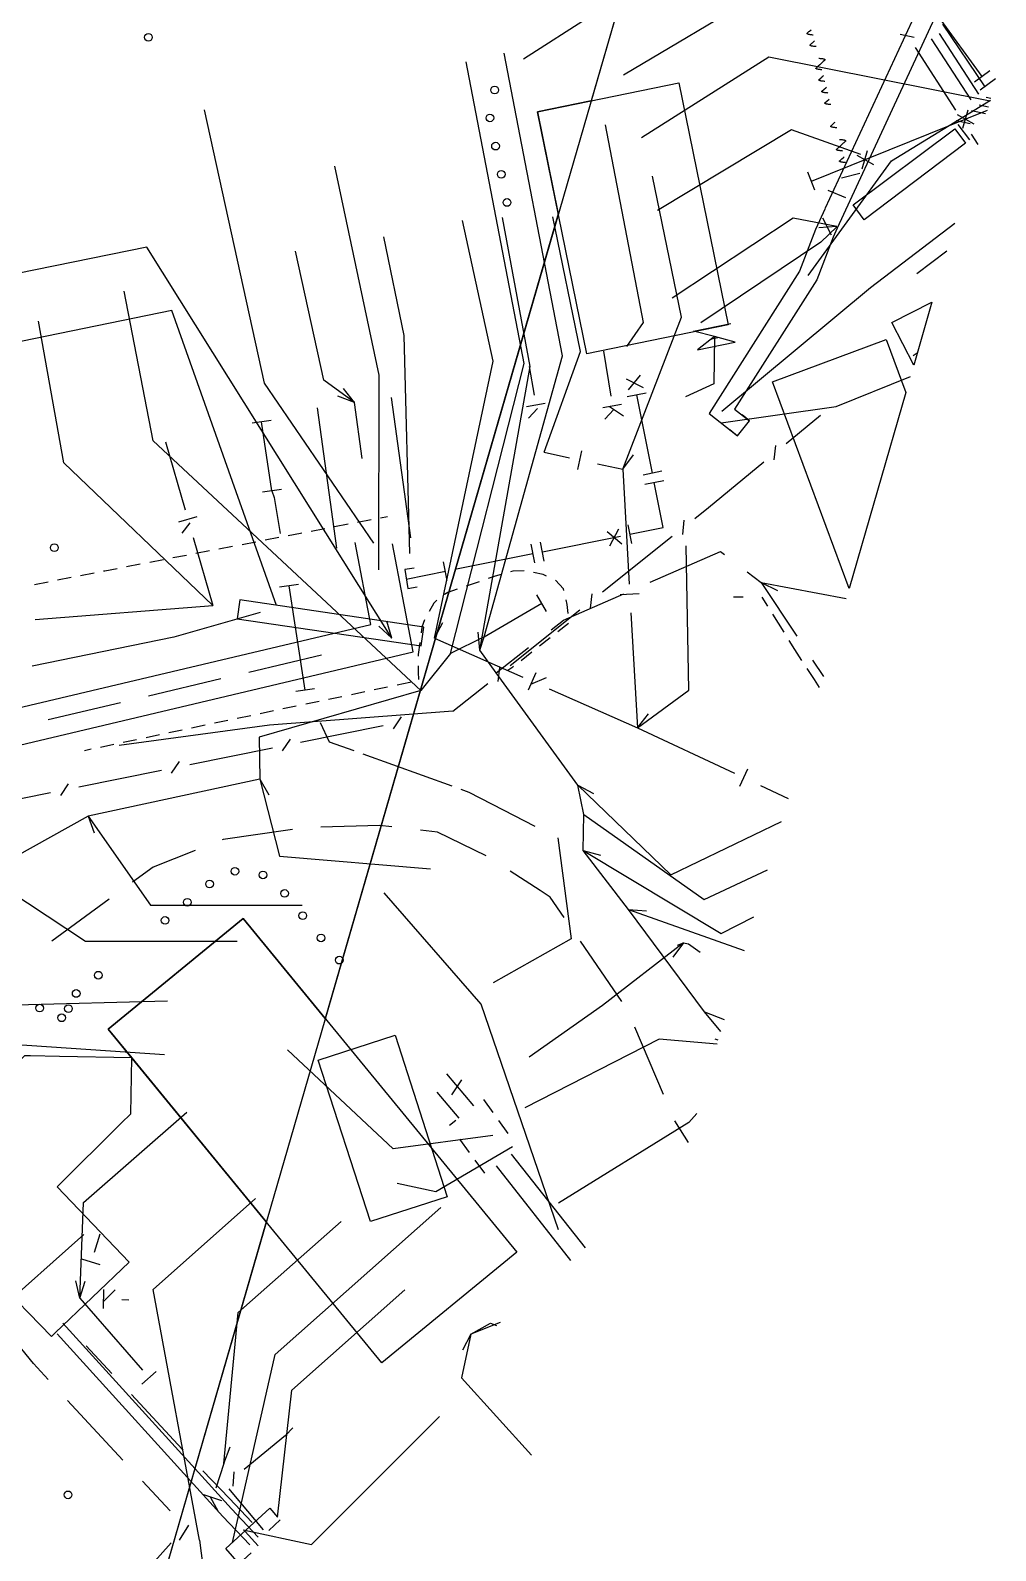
# Model space of a CAD drawing. Header units: metres. Extents: x 3206 to 3701, y 9896 to 11410.
# Drawn here: x 3647.1 to 3697.5, y 11208.3 to 11287.6 of the extents above; entities that cross this region are included whole.
import ezdxf

# ---------------------------------------------------------------- set-up
doc = ezdxf.new("R2010")
doc.units = ezdxf.units.M
for name, color, linetype in [('BOUNDARY', 7, 'Continuous'), ('BUILDING', 7, 'Continuous'), ('CURB', 7, 'Continuous'), ('ELECTR_CABLE', 7, 'Continuous'), ('ELECTR_CABLE_COMM', 7, 'Continuous'), ('GAS', 7, 'Continuous'), ('GROUND', 7, 'Continuous'), ('HEAT', 7, 'Continuous'), ('SEWER', 7, 'Continuous'), ('WATER_PIPELINE', 7, 'Continuous')]:
    doc.layers.add(name, color=color, linetype=linetype)

# ---------------------------------------------------------------- blocks, each defined once
blk = doc.blocks.new('МОЖЖЕВЕЛЬНИК_СКАЛЬНЫЙ')
blk.add_circle((0, 0), 0.2)
blk = doc.blocks.new('ЧЕРЕМУХА_ШУБЕРТ')
blk.add_circle((0, 0), 0.2)

msp = doc.modelspace()

# ---------------------------------------------------------------- linework, layer by layer
at = {"layer": 'BOUNDARY'}
msp.add_lwpolyline([(3253.023, 9915.673), (3233.596, 10020.109), (3233.041, 10027.227), (3225.675, 10139.955), (3262.083, 10325.257), (3335.841, 10689.444), (3351.098, 10763.684), (3367.768, 10831.231), (3377.814, 10869.112), (3520.394, 11207.447), (3551.174, 11273.829), (3554.005, 11279.367), (3611.719, 11390.174), (3639.436, 11373.131), (3680.635, 11298.581), (3281.247, 9920.202)], close=True, dxfattribs=at)
at = {"layer": 'BUILDING'}
for points in [[(3680.957, 11284.832), (3683.537, 11272.213), (3676.159, 11270.704), (3673.579, 11283.323)], [(3692.073, 11272.322), (3694.16, 11273.394), (3693.209, 11270.112)], [(3692.792, 11268.674), (3689.833, 11258.462), (3685.838, 11269.245), (3691.766, 11271.442)], [(3665.466, 11218.08), (3651.193, 11235.486), (3658.228, 11241.255), (3672.501, 11223.849)], [(3664.867, 11225.453), (3662.15, 11233.87), (3666.158, 11235.164), (3668.875, 11226.747)], [(3652.29, 11223.33), (3648.53, 11227.26), (3651.877, 11230.573), (3652.37, 11231.06), (3652.42, 11233.99), (3648.644, 11234.06), (3647.133, 11234.088), (3646.832, 11234.094), (3640.518, 11227.922), (3640.232, 11227.642), (3645.277, 11222.482), (3648.238, 11219.453), (3648.434, 11219.641), (3652.29, 11223.33)]]:
    msp.add_lwpolyline(points, close=True, dxfattribs=at)
at = {"layer": 'CURB'}
for points in [[(3663.701, 11261.808), (3662.989, 11261.671)], [(3664.905, 11262.039), (3664.192, 11261.902)], [(3665.752, 11262.202), (3665.396, 11262.133)], [(3660.09, 11261.114), (3659.378, 11260.977)], [(3661.294, 11261.345), (3661.218, 11261.33), (3660.581, 11261.208)], [(3662.498, 11261.576), (3661.785, 11261.439)], [(3655.275, 11260.188), (3654.563, 11260.051)], [(3656.479, 11260.42), (3655.767, 11260.283)], [(3657.683, 11260.651), (3656.97, 11260.514)], [(3658.887, 11260.882), (3658.174, 11260.745)], [(3651.664, 11259.494), (3651.016, 11259.37), (3650.952, 11259.357)], [(3652.868, 11259.726), (3652.155, 11259.589)], [(3654.072, 11259.957), (3653.359, 11259.82)], [(3648.054, 11258.794), (3647.342, 11258.656)], [(3649.258, 11259.028), (3648.545, 11258.89)], [(3650.461, 11259.262), (3649.749, 11259.124)], [(3670.539, 11258.811), (3669.862, 11258.579)], [(3671.694, 11259.188), (3671.38, 11259.1), (3671.012, 11258.973)], [(3672.885, 11259.385), (3672.302, 11259.36), (3672.175, 11259.324)], [(3674.061, 11259.104), (3673.88, 11259.185), (3673.375, 11259.299)], [(3674.964, 11258.354), (3674.943, 11258.446), (3674.516, 11258.897)], [(3668.335, 11257.845), (3668.179, 11257.704), (3667.925, 11257.268)], [(3669.389, 11258.417), (3668.914, 11258.254), (3668.726, 11258.152)], [(3675.178, 11257.16), (3675.132, 11257.63), (3675.077, 11257.867)], [(3684.304, 11258.015), (3683.807, 11258.015)], [(3685.594, 11257.544), (3685.301, 11258.014)], [(3686.443, 11256.179), (3685.858, 11257.119)], [(3667.685, 11256.829), (3667.682, 11256.823), (3667.546, 11256.441), (3667.508, 11256.14)], [(3674.643, 11256.213), (3675.195, 11256.647), (3675.195, 11256.66)], [(3667.445, 11255.644), (3667.367, 11255.022), (3667.363, 11254.933)], [(3673.686, 11255.463), (3674.249, 11255.905)], [(3687, 11255.284), (3686.707, 11255.754)], [(3672.73, 11254.712), (3673.293, 11255.154)], [(3687.376, 11254.708), (3687, 11255.284)], [(3667.352, 11254.433), (3667.355, 11254.106), (3667.376, 11253.718)], [(3672.038, 11254.206), (3672.294, 11254.37), (3672.337, 11254.403)], [(3688.025, 11253.713), (3687.649, 11254.289)], [(3664.576, 11253.067), (3663.875, 11252.921)], [(3665.766, 11253.315), (3665.066, 11253.169)], [(3666.957, 11253.562), (3666.926, 11253.556), (3666.256, 11253.417)], [(3688.292, 11253.304), (3688.025, 11253.713)], [(3661.005, 11252.324), (3660.305, 11252.178)], [(3662.196, 11252.572), (3661.495, 11252.426)], [(3663.386, 11252.819), (3662.685, 11252.674)], [(3657.435, 11251.581), (3657.255, 11251.544), (3656.734, 11251.434)], [(3658.625, 11251.829), (3657.924, 11251.683)], [(3659.815, 11252.076), (3659.114, 11251.931)], [(3653.866, 11250.828), (3653.166, 11250.68)], [(3655.056, 11251.079), (3654.355, 11250.931)], [(3656.245, 11251.33), (3655.545, 11251.182)], [(3650.298, 11250.074), (3649.948, 11250)], [(3651.487, 11250.325), (3650.787, 11250.177)], [(3652.677, 11250.577), (3651.976, 11250.429)]]:
    msp.add_lwpolyline(points, dxfattribs=at)
at = {"layer": 'ELECTR_CABLE'}
for points in [[(3687.959, 11287.32), (3687.943, 11287.322), (3687.893, 11287.327), (3687.87, 11287.33), (3687.836, 11287.333), (3687.798, 11287.338), (3687.772, 11287.342), (3687.747, 11287.347), (3687.729, 11287.35), (3687.71, 11287.355), (3687.699, 11287.358), (3687.69, 11287.361), (3687.682, 11287.364), (3687.678, 11287.366), (3687.675, 11287.367), (3687.669, 11287.37), (3687.665, 11287.372), (3687.662, 11287.374), (3687.66, 11287.376), (3687.657, 11287.378), (3687.654, 11287.381), (3687.653, 11287.383), (3687.652, 11287.384), (3687.651, 11287.385), (3687.65, 11287.387), (3687.649, 11287.388), (3687.648, 11287.39), (3687.648, 11287.391), (3687.647, 11287.393), (3687.647, 11287.394), (3687.647, 11287.395), (3687.647, 11287.396), (3687.647, 11287.398), (3687.647, 11287.399), (3687.647, 11287.4), (3687.648, 11287.402), (3687.648, 11287.404), (3687.649, 11287.405), (3687.649, 11287.407), (3687.65, 11287.408), (3687.651, 11287.409), (3687.651, 11287.411), (3687.652, 11287.412), (3687.654, 11287.415), (3687.656, 11287.417), (3687.658, 11287.419), (3687.661, 11287.423), (3687.664, 11287.426), (3687.67, 11287.431), (3687.744, 11287.498), (3687.768, 11287.52), (3687.85, 11287.594)], [(3670.805, 11255.936), (3674.892, 11270.59), (3671.852, 11286.371)], [(3688.113, 11286.716), (3688.097, 11286.717), (3688.046, 11286.722), (3688.024, 11286.725), (3687.989, 11286.729), (3687.952, 11286.734), (3687.926, 11286.738), (3687.901, 11286.742), (3687.883, 11286.746), (3687.864, 11286.75), (3687.853, 11286.753), (3687.844, 11286.756), (3687.835, 11286.759), (3687.832, 11286.761), (3687.829, 11286.762), (3687.823, 11286.765), (3687.819, 11286.767), (3687.816, 11286.769), (3687.814, 11286.771), (3687.811, 11286.773), (3687.808, 11286.776), (3687.806, 11286.778), (3687.805, 11286.779), (3687.805, 11286.78), (3687.804, 11286.782), (3687.803, 11286.783), (3687.802, 11286.785), (3687.802, 11286.787), (3687.801, 11286.789), (3687.801, 11286.789), (3687.801, 11286.791), (3687.801, 11286.792), (3687.801, 11286.793), (3687.801, 11286.794), (3687.801, 11286.796), (3687.802, 11286.797), (3687.802, 11286.799), (3687.803, 11286.801), (3687.803, 11286.802), (3687.804, 11286.803), (3687.805, 11286.805), (3687.805, 11286.806), (3687.806, 11286.807), (3687.808, 11286.81), (3687.809, 11286.812), (3687.812, 11286.815), (3687.815, 11286.818), (3687.818, 11286.821), (3687.824, 11286.826), (3687.897, 11286.894), (3687.922, 11286.916), (3688.004, 11286.989), (3688.036, 11287.018)], [(3669.053, 11255.065), (3672.891, 11270.192), (3669.859, 11285.931)], [(3688.42, 11285.506), (3688.405, 11285.508), (3688.354, 11285.513), (3688.332, 11285.515), (3688.297, 11285.519), (3688.259, 11285.524), (3688.234, 11285.528), (3688.209, 11285.532), (3688.19, 11285.536), (3688.172, 11285.541), (3688.161, 11285.544), (3688.151, 11285.547), (3688.143, 11285.55), (3688.14, 11285.551), (3688.136, 11285.553), (3688.13, 11285.556), (3688.127, 11285.558), (3688.124, 11285.56), (3688.121, 11285.562), (3688.119, 11285.564), (3688.116, 11285.566), (3688.114, 11285.568), (3688.113, 11285.57), (3688.112, 11285.571), (3688.111, 11285.572), (3688.111, 11285.574), (3688.11, 11285.576), (3688.109, 11285.577), (3688.109, 11285.579), (3688.109, 11285.58), (3688.109, 11285.581), (3688.109, 11285.582), (3688.109, 11285.583), (3688.109, 11285.585), (3688.109, 11285.586), (3688.109, 11285.588), (3688.11, 11285.59), (3688.11, 11285.591), (3688.111, 11285.592), (3688.112, 11285.594), (3688.112, 11285.595), (3688.113, 11285.597), (3688.114, 11285.598), (3688.116, 11285.601), (3688.117, 11285.602), (3688.12, 11285.605), (3688.123, 11285.608), (3688.126, 11285.611), (3688.132, 11285.617), (3688.205, 11285.684), (3688.23, 11285.706), (3688.311, 11285.78), (3688.343, 11285.808)], [(3688.266, 11286.111), (3688.282, 11286.109), (3688.332, 11286.104), (3688.355, 11286.102), (3688.389, 11286.098), (3688.427, 11286.093), (3688.453, 11286.089), (3688.478, 11286.084), (3688.496, 11286.081), (3688.515, 11286.076), (3688.526, 11286.073), (3688.535, 11286.07), (3688.543, 11286.067), (3688.547, 11286.065), (3688.55, 11286.064), (3688.556, 11286.061), (3688.56, 11286.059), (3688.563, 11286.057), (3688.565, 11286.055), (3688.568, 11286.053), (3688.571, 11286.05), (3688.572, 11286.049), (3688.573, 11286.047), (3688.574, 11286.046), (3688.575, 11286.044), (3688.576, 11286.043), (3688.577, 11286.041), (3688.577, 11286.04), (3688.578, 11286.038), (3688.578, 11286.037), (3688.578, 11286.036), (3688.578, 11286.035), (3688.578, 11286.033), (3688.578, 11286.032), (3688.578, 11286.031), (3688.577, 11286.029), (3688.577, 11286.027), (3688.576, 11286.026), (3688.576, 11286.025), (3688.575, 11286.023), (3688.574, 11286.022), (3688.574, 11286.02), (3688.573, 11286.019), (3688.571, 11286.016), (3688.569, 11286.015), (3688.567, 11286.012), (3688.564, 11286.008), (3688.561, 11286.005), (3688.555, 11286), (3688.481, 11285.933), (3688.457, 11285.911), (3688.375, 11285.837), (3688.343, 11285.808)], [(3688.574, 11284.901), (3688.559, 11284.903), (3688.508, 11284.908), (3688.485, 11284.911), (3688.451, 11284.915), (3688.413, 11284.92), (3688.388, 11284.923), (3688.363, 11284.928), (3688.344, 11284.931), (3688.326, 11284.936), (3688.315, 11284.939), (3688.305, 11284.942), (3688.297, 11284.945), (3688.294, 11284.947), (3688.29, 11284.948), (3688.284, 11284.951), (3688.281, 11284.953), (3688.278, 11284.955), (3688.275, 11284.957), (3688.273, 11284.959), (3688.27, 11284.962), (3688.268, 11284.964), (3688.267, 11284.965), (3688.266, 11284.966), (3688.265, 11284.968), (3688.265, 11284.969), (3688.264, 11284.971), (3688.263, 11284.973), (3688.263, 11284.974), (3688.263, 11284.975), (3688.263, 11284.976), (3688.263, 11284.977), (3688.263, 11284.979), (3688.263, 11284.98), (3688.263, 11284.981), (3688.263, 11284.983), (3688.264, 11284.985), (3688.264, 11284.987), (3688.265, 11284.988), (3688.265, 11284.989), (3688.266, 11284.991), (3688.267, 11284.992), (3688.268, 11284.993), (3688.27, 11284.996), (3688.271, 11284.998), (3688.273, 11285), (3688.277, 11285.004), (3688.28, 11285.007), (3688.286, 11285.012), (3688.359, 11285.079), (3688.384, 11285.101), (3688.465, 11285.175), (3688.497, 11285.204)], [(3688.728, 11284.297), (3688.713, 11284.298), (3688.662, 11284.303), (3688.639, 11284.306), (3688.605, 11284.31), (3688.567, 11284.315), (3688.541, 11284.319), (3688.516, 11284.323), (3688.498, 11284.327), (3688.48, 11284.331), (3688.469, 11284.334), (3688.459, 11284.338), (3688.451, 11284.341), (3688.448, 11284.342), (3688.444, 11284.344), (3688.438, 11284.346), (3688.435, 11284.349), (3688.432, 11284.35), (3688.429, 11284.352), (3688.427, 11284.354), (3688.424, 11284.357), (3688.422, 11284.359), (3688.421, 11284.36), (3688.42, 11284.361), (3688.419, 11284.363), (3688.419, 11284.364), (3688.418, 11284.366), (3688.417, 11284.368), (3688.417, 11284.37), (3688.417, 11284.371), (3688.417, 11284.372), (3688.417, 11284.373), (3688.417, 11284.374), (3688.417, 11284.375), (3688.417, 11284.377), (3688.417, 11284.378), (3688.418, 11284.38), (3688.418, 11284.382), (3688.419, 11284.383), (3688.419, 11284.384), (3688.42, 11284.386), (3688.421, 11284.387), (3688.422, 11284.388), (3688.424, 11284.391), (3688.425, 11284.393), (3688.427, 11284.396), (3688.43, 11284.399), (3688.434, 11284.402), (3688.44, 11284.408), (3688.513, 11284.475), (3688.538, 11284.497), (3688.619, 11284.57), (3688.651, 11284.599)], [(3688.882, 11283.692), (3688.867, 11283.693), (3688.816, 11283.699), (3688.793, 11283.701), (3688.759, 11283.705), (3688.721, 11283.71), (3688.695, 11283.714), (3688.67, 11283.718), (3688.652, 11283.722), (3688.634, 11283.727), (3688.623, 11283.73), (3688.613, 11283.733), (3688.605, 11283.736), (3688.602, 11283.737), (3688.598, 11283.739), (3688.592, 11283.742), (3688.589, 11283.744), (3688.586, 11283.746), (3688.583, 11283.748), (3688.58, 11283.75), (3688.578, 11283.752), (3688.576, 11283.754), (3688.575, 11283.755), (3688.574, 11283.757), (3688.573, 11283.758), (3688.573, 11283.759), (3688.572, 11283.761), (3688.571, 11283.763), (3688.571, 11283.765), (3688.571, 11283.766), (3688.57, 11283.767), (3688.57, 11283.768), (3688.57, 11283.769), (3688.571, 11283.77), (3688.571, 11283.772), (3688.571, 11283.774), (3688.572, 11283.776), (3688.572, 11283.777), (3688.573, 11283.778), (3688.573, 11283.78), (3688.574, 11283.781), (3688.575, 11283.782), (3688.576, 11283.784), (3688.578, 11283.786), (3688.579, 11283.788), (3688.581, 11283.791), (3688.584, 11283.794), (3688.587, 11283.797), (3688.593, 11283.803), (3688.667, 11283.87), (3688.692, 11283.892), (3688.773, 11283.966), (3688.805, 11283.994)], [(3687.869, 11279.698), (3697.062, 11283.409)], [(3696.03, 11283.398), (3695.747, 11282.439)], [(3689.19, 11282.482), (3689.175, 11282.484), (3689.124, 11282.489), (3689.101, 11282.492), (3689.067, 11282.496), (3689.029, 11282.501), (3689.003, 11282.505), (3688.978, 11282.509), (3688.96, 11282.513), (3688.942, 11282.517), (3688.93, 11282.52), (3688.921, 11282.523), (3688.913, 11282.526), (3688.909, 11282.528), (3688.906, 11282.529), (3688.9, 11282.532), (3688.896, 11282.534), (3688.894, 11282.536), (3688.891, 11282.538), (3688.888, 11282.54), (3688.885, 11282.543), (3688.884, 11282.545), (3688.883, 11282.546), (3688.882, 11282.547), (3688.881, 11282.549), (3688.88, 11282.55), (3688.879, 11282.552), (3688.879, 11282.554), (3688.878, 11282.556), (3688.878, 11282.556), (3688.878, 11282.558), (3688.878, 11282.559), (3688.878, 11282.56), (3688.878, 11282.561), (3688.879, 11282.563), (3688.879, 11282.564), (3688.879, 11282.566), (3688.88, 11282.568), (3688.88, 11282.569), (3688.881, 11282.57), (3688.882, 11282.572), (3688.883, 11282.573), (3688.883, 11282.574), (3688.885, 11282.577), (3688.887, 11282.579), (3688.889, 11282.581), (3688.892, 11282.585), (3688.895, 11282.588), (3688.901, 11282.593), (3688.975, 11282.661), (3688.999, 11282.682), (3689.081, 11282.756), (3689.113, 11282.785)], [(3695.475, 11283.172), (3696.349, 11282.685)], [(3689.344, 11281.878), (3689.359, 11281.876), (3689.41, 11281.871), (3689.433, 11281.868), (3689.467, 11281.865), (3689.505, 11281.86), (3689.53, 11281.856), (3689.555, 11281.851), (3689.574, 11281.848), (3689.592, 11281.843), (3689.603, 11281.84), (3689.613, 11281.837), (3689.621, 11281.834), (3689.624, 11281.832), (3689.628, 11281.831), (3689.634, 11281.828), (3689.637, 11281.826), (3689.64, 11281.824), (3689.643, 11281.822), (3689.645, 11281.82), (3689.648, 11281.817), (3689.65, 11281.815), (3689.651, 11281.814), (3689.652, 11281.813), (3689.653, 11281.811), (3689.653, 11281.81), (3689.654, 11281.808), (3689.655, 11281.807), (3689.655, 11281.805), (3689.655, 11281.804), (3689.655, 11281.803), (3689.655, 11281.802), (3689.655, 11281.8), (3689.655, 11281.799), (3689.655, 11281.798), (3689.655, 11281.796), (3689.654, 11281.794), (3689.654, 11281.793), (3689.653, 11281.791), (3689.652, 11281.79), (3689.652, 11281.788), (3689.651, 11281.787), (3689.65, 11281.786), (3689.648, 11281.783), (3689.647, 11281.781), (3689.645, 11281.779), (3689.641, 11281.775), (3689.638, 11281.772), (3689.632, 11281.767), (3689.559, 11281.7), (3689.534, 11281.678), (3689.453, 11281.604), (3689.421, 11281.575)], [(3689.498, 11281.273), (3689.482, 11281.275), (3689.432, 11281.28), (3689.409, 11281.282), (3689.375, 11281.286), (3689.337, 11281.291), (3689.311, 11281.295), (3689.286, 11281.299), (3689.268, 11281.303), (3689.249, 11281.308), (3689.238, 11281.311), (3689.229, 11281.314), (3689.221, 11281.317), (3689.217, 11281.318), (3689.214, 11281.32), (3689.208, 11281.323), (3689.204, 11281.325), (3689.201, 11281.327), (3689.199, 11281.329), (3689.196, 11281.331), (3689.193, 11281.333), (3689.192, 11281.335), (3689.191, 11281.337), (3689.19, 11281.338), (3689.189, 11281.339), (3689.188, 11281.341), (3689.187, 11281.342), (3689.187, 11281.344), (3689.186, 11281.346), (3689.186, 11281.347), (3689.186, 11281.348), (3689.186, 11281.349), (3689.186, 11281.35), (3689.186, 11281.352), (3689.186, 11281.353), (3689.187, 11281.355), (3689.187, 11281.357), (3689.188, 11281.358), (3689.188, 11281.359), (3689.189, 11281.361), (3689.19, 11281.362), (3689.19, 11281.364), (3689.191, 11281.365), (3689.193, 11281.367), (3689.195, 11281.369), (3689.197, 11281.372), (3689.2, 11281.375), (3689.203, 11281.378), (3689.209, 11281.384), (3689.283, 11281.451), (3689.307, 11281.473), (3689.389, 11281.547), (3689.421, 11281.575)], [(3689.652, 11280.668), (3689.636, 11280.67), (3689.585, 11280.675), (3689.563, 11280.678), (3689.528, 11280.682), (3689.491, 11280.686), (3689.465, 11280.69), (3689.44, 11280.695), (3689.422, 11280.698), (3689.403, 11280.703), (3689.392, 11280.706), (3689.383, 11280.709), (3689.375, 11280.712), (3689.371, 11280.714), (3689.368, 11280.715), (3689.362, 11280.718), (3689.358, 11280.72), (3689.355, 11280.722), (3689.353, 11280.724), (3689.35, 11280.726), (3689.347, 11280.729), (3689.345, 11280.731), (3689.344, 11280.732), (3689.344, 11280.733), (3689.343, 11280.735), (3689.342, 11280.736), (3689.341, 11280.738), (3689.341, 11280.739), (3689.34, 11280.741), (3689.34, 11280.742), (3689.34, 11280.743), (3689.34, 11280.744), (3689.34, 11280.746), (3689.34, 11280.747), (3689.34, 11280.748), (3689.341, 11280.75), (3689.341, 11280.752), (3689.342, 11280.754), (3689.342, 11280.755), (3689.343, 11280.756), (3689.344, 11280.758), (3689.344, 11280.759), (3689.345, 11280.76), (3689.347, 11280.763), (3689.348, 11280.765), (3689.351, 11280.767), (3689.354, 11280.771), (3689.357, 11280.774), (3689.363, 11280.779), (3689.436, 11280.846), (3689.461, 11280.868), (3689.543, 11280.942), (3689.575, 11280.971)], [(3690.232, 11281.055), (3691.106, 11280.568)], [(3690.787, 11281.282), (3690.504, 11280.323)], [(3688.056, 11279.234), (3687.682, 11280.162)], [(3688.719, 11279.226), (3689.646, 11278.85)], [(3670.576, 11255.252), (3673.2, 11270.037), (3671.754, 11277.811)], [(3667.494, 11253.134), (3653.53, 11266.165), (3652.027, 11273.972)], [(3681.726, 11271.884), (3683.675, 11272.283)], [(3682.814, 11271.595), (3682.784, 11269.126), (3681.3, 11268.461)], [(3682.811, 11271.598), (3681.726, 11271.884)], [(3682.814, 11271.595), (3681.928, 11270.906), (3683.877, 11271.305), (3683.888, 11271.307), (3682.814, 11271.595)], [(3682.674, 11271.487), (3682.982, 11271.55)], [(3659.691, 11267.225), (3658.702, 11267.078)], [(3659.733, 11263.554), (3659.197, 11267.151)], [(3660.228, 11263.628), (3659.238, 11263.48)], [(3659.733, 11263.554), (3659.845, 11263.2), (3660.163, 11261.329)], [(3679.467, 11258.792), (3683.122, 11260.397), (3683.335, 11260.234)], [(3661.121, 11258.675), (3660.133, 11258.523)], [(3661.466, 11253.157), (3660.627, 11258.599)], [(3684.527, 11259.324), (3685.257, 11258.766), (3687.104, 11255.981)], [(3685.257, 11258.766), (3689.681, 11257.938)], [(3685.257, 11258.766), (3686.095, 11258.355)], [(3674.058, 11257.269), (3673.551, 11258.131)], [(3674.296, 11256.301), (3674.943, 11256.805), (3678.093, 11258.189)], [(3683.141, 11235.365), (3682.3, 11236.392), (3678.335, 11241.714), (3675.972, 11244.807), (3675.995, 11246.669), (3675.683, 11248.209), (3671.433, 11254.07), (3670.576, 11255.252), (3670.805, 11255.936), (3673.804, 11257.7)], [(3670.805, 11255.936), (3669.053, 11255.065), (3667.494, 11253.134), (3659.072, 11250.715), (3659.102, 11248.512), (3650.144, 11246.592), (3642.422, 11242.304), (3640.725, 11242.6), (3635.91, 11243.439)], [(3670.576, 11255.252), (3670.487, 11256.182)], [(3671.433, 11254.07), (3673.113, 11255.379)], [(3687.932, 11254.73), (3688.503, 11253.87)], [(3661.96, 11253.233), (3660.972, 11253.081)], [(3662.244, 11251.474), (3662.717, 11250.47), (3663.996, 11250.009)], [(3664.467, 11249.839), (3669.113, 11248.164)], [(3659.102, 11248.512), (3660.125, 11244.495), (3667.999, 11243.848)], [(3659.102, 11248.512), (3659.567, 11247.702)], [(3669.584, 11247.995), (3669.994, 11247.847), (3671.802, 11246.916)], [(3675.683, 11248.209), (3680.539, 11243.521), (3686.31, 11246.304)], [(3675.683, 11248.209), (3676.504, 11247.764)], [(3671.802, 11246.916), (3673.437, 11246.075)], [(3650.144, 11246.592), (3653.392, 11241.951), (3661.307, 11241.951)], [(3650.144, 11246.592), (3650.455, 11245.712)], [(3665.993, 11246.032), (3665.348, 11246.108), (3662.291, 11246.011)], [(3675.995, 11246.669), (3682.27, 11242.241), (3685.582, 11243.792)], [(3660.798, 11245.888), (3657.187, 11245.377), (3657.13, 11245.354)], [(3670.904, 11244.525), (3668.37, 11245.751), (3667.483, 11245.856)], [(3674.64, 11245.456), (3675.346, 11240.191), (3671.266, 11237.89)], [(3655.735, 11244.803), (3653.541, 11243.935), (3652.452, 11243.139)], [(3675.972, 11244.807), (3683.172, 11240.472), (3684.873, 11241.345)], [(3675.972, 11244.807), (3676.872, 11244.557)], [(3673.722, 11242.707), (3672.167, 11243.718)], [(3635.91, 11243.439), (3646.188, 11234.696), (3654.128, 11234.166)], [(3642.422, 11242.304), (3646.367, 11236.757), (3654.28, 11236.955)], [(3651.241, 11242.254), (3648.246, 11240.067)], [(3674.972, 11241.305), (3674.239, 11242.371), (3673.722, 11242.707)], [(3678.335, 11241.714), (3684.363, 11239.584)], [(3678.335, 11241.714), (3679.266, 11241.65)], [(3681.205, 11239.991), (3676.975, 11236.718), (3673.141, 11234.025)], [(3677.986, 11236.92), (3675.821, 11240.069)], [(3681.205, 11239.991), (3680.646, 11239.243)], [(3680.894, 11239.856), (3681.205, 11239.991), (3681.467, 11239.938), (3682.068, 11239.49)], [(3682.3, 11236.392), (3683.319, 11235.982)], [(3682.95, 11234.708), (3679.925, 11234.963), (3672.928, 11231.372)], [(3680.151, 11232.07), (3678.657, 11235.586)], [(3683.009, 11234.91), (3682.856, 11234.967)], [(3681.9, 11231.084), (3681.48, 11230.615), (3674.684, 11226.407)], [(3681.463, 11229.576), (3680.746, 11230.694)], [(3642.919, 11220.831), (3645.265, 11220.644), (3649.92, 11224.775)], [(3648.053, 11217.221), (3647.289, 11218.043), (3645.323, 11220.466)], [(3671.63, 11220.195), (3670.11, 11219.58)], [(3670.11, 11219.58), (3671.134, 11220.158), (3671.438, 11220.026)], [(3650.046, 11218.97), (3651.39, 11217.526)], [(3670.11, 11219.58), (3669.622, 11217.305), (3673.279, 11213.263)], [(3670.11, 11219.58), (3669.677, 11218.752)], [(3651.963, 11213.016), (3649.075, 11216.123)], [(3652.413, 11216.428), (3655.058, 11213.587), (3655.102, 11213.541)], [(3654.429, 11210.364), (3652.985, 11211.918)], [(3656.136, 11212.455), (3657.497, 11211.026)], [(3657.497, 11211.026), (3658.704, 11209.759)], [(3655.389, 11209.626), (3654.898, 11208.831)], [(3654.48, 11208.694), (3652.753, 11206.772), (3650.867, 11205.262)]]:
    msp.add_lwpolyline(points, dxfattribs=at)
at = {"layer": 'ELECTR_CABLE_COMM'}
for points in [[(3692.502, 11287.371), (3693.235, 11287.215)], [(3694.534, 11287.4), (3696.584, 11284.24)], [(3696.927, 11284.611), (3694.724, 11287.879)], [(3693.276, 11286.664), (3695.385, 11283.409)], [(3694.124, 11287.114), (3696.18, 11283.944)], [(3697.236, 11284.011), (3696.979, 11284.061)], [(3696.222, 11283.393), (3696.955, 11283.237)], [(3696.626, 11283.689), (3697.112, 11283.585)], [(3695.426, 11282.858), (3696.159, 11282.701)], [(3696.2, 11282.15), (3696.543, 11281.62)], [(3694.929, 11276.051), (3693.376, 11274.871)], [(3693.39, 11270.737), (3693.179, 11270.596)], [(3686.55, 11266.013), (3688.349, 11267.49)], [(3685.933, 11265.164), (3686.007, 11265.91)], [(3681.784, 11262.118), (3682.503, 11262.692), (3685.39, 11265.061)], [(3681.156, 11261.278), (3681.24, 11262.023)], [(3676.972, 11258.281), (3680.611, 11261.183)], [(3676.344, 11257.441), (3676.428, 11258.186)], [(3672.16, 11254.443), (3675.799, 11257.346)], [(3671.532, 11253.603), (3671.616, 11254.348)], [(3669.168, 11252.057), (3670.988, 11253.508)], [(3669.168, 11252.057), (3659.607, 11251.326), (3651.769, 11250.276)], [(3666.071, 11251.15), (3666.486, 11251.774)], [(3661.228, 11250.446), (3665.543, 11251.315)], [(3655.443, 11249.283), (3659.758, 11250.151)], [(3660.285, 11249.987), (3660.7, 11250.611)], [(3654.5, 11248.823), (3654.915, 11249.447)], [(3649.658, 11248.119), (3653.973, 11248.987)], [(3643.873, 11246.955), (3648.187, 11247.823)], [(3648.715, 11247.659), (3649.13, 11248.283)], [(3639.939, 11246.703), (3650.002, 11240.067), (3657.916, 11240.067)], [(3660.448, 11214.294), (3658.293, 11212.517)], [(3660.826, 11214.698), (3660.448, 11214.294)], [(3657.752, 11212.403), (3657.695, 11211.656)], [(3657.484, 11211.513), (3657.647, 11211.318), (3659.273, 11209.369)]]:
    msp.add_lwpolyline(points, dxfattribs=at)
at = {"layer": 'GAS'}
for points in [[(3696.78, 11285.152), (3694.499, 11288.29)], [(3697.198, 11283.879), (3685.648, 11286.161), (3679.014, 11281.962)], [(3697.184, 11285.446), (3696.375, 11284.858)], [(3697.478, 11285.042), (3696.669, 11284.454)], [(3678.249, 11271.081), (3679.114, 11272.337), (3677.135, 11282.635)], [(3690.042, 11278.465), (3695.344, 11282.436), (3695.909, 11281.683), (3690.62, 11277.687), (3690.042, 11278.465)], [(3696.13, 11281.847), (3695.534, 11282.65)], [(3689.202, 11277.327), (3688.366, 11276.515), (3682.095, 11272.305)], [(3678.203, 11269.401), (3679.093, 11268.945)], [(3678.323, 11268.813), (3678.963, 11269.582)], [(3679.247, 11268.65), (3678.267, 11268.453)], [(3679.577, 11264.474), (3678.757, 11268.552)], [(3680.067, 11264.572), (3679.087, 11264.375)], [(3678.408, 11261.295), (3680.146, 11261.643), (3679.676, 11263.983)], [(3680.166, 11264.082), (3679.185, 11263.885)], [(3678.506, 11260.804), (3678.31, 11261.785)], [(3673.839, 11260.379), (3677.918, 11261.196)], [(3677.216, 11261.437), (3677.985, 11260.797)], [(3677.804, 11261.557), (3677.348, 11260.667)], [(3669.27, 11259.463), (3673.349, 11260.28)], [(3673.447, 11259.79), (3673.25, 11260.77)], [(3673.937, 11259.888), (3673.74, 11260.869)], [(3667.153, 11259.529), (3666.66, 11259.449), (3666.82, 11258.462), (3667.314, 11258.542)], [(3668.878, 11258.874), (3668.681, 11259.855)], [(3666.74, 11258.955), (3668.779, 11259.364)]]:
    msp.add_lwpolyline(points, dxfattribs=at)
at = {"layer": 'GROUND'}
msp.add_lwpolyline([(3680.635, 11298.581), (3676.38, 11283.896), (3673.579, 11283.323), (3674.669, 11277.991), (3662.511, 11236.032), (3658.228, 11241.255), (3651.193, 11235.486), (3652.42, 11233.99), (3648.644, 11234.06), (3647.133, 11234.088), (3646.832, 11234.094), (3640.518, 11227.922), (3640.232, 11227.642), (3645.277, 11222.482), (3648.238, 11219.453), (3648.434, 11219.641), (3652.29, 11223.33), (3648.53, 11227.26), (3651.877, 11230.573), (3652.37, 11231.06), (3652.42, 11233.99), (3659.439, 11225.43), (3642.25, 11166.105)], dxfattribs=at)
at = {"layer": 'HEAT'}
for points in [[(3685.532, 11291.01), (3688.606, 11291.541), (3694.96, 11289.634), (3689.216, 11277.242)], [(3685.628, 11290.519), (3679.92, 11290.604), (3672.851, 11286.063)], [(3685.723, 11290.029), (3688.544, 11290.515), (3693.568, 11289.008), (3688.597, 11278.285)], [(3694.297, 11289.59), (3685.291, 11289.522), (3678.063, 11285.222)], [(3665.052, 11260.829), (3659.351, 11269.17), (3656.214, 11283.424)], [(3687.697, 11274.781), (3692.05, 11280.759), (3697.21, 11283.92)], [(3690.448, 11281.089), (3686.825, 11282.371), (3679.835, 11278.176)], [(3665.316, 11259.44), (3665.32, 11269.578), (3663.007, 11280.488)], [(3690.405, 11280.108), (3689.435, 11279.865)], [(3688.594, 11278.278), (3688.083, 11277.176), (3687.248, 11275.007), (3682.531, 11267.592), (3684.014, 11266.422)], [(3688.912, 11276.88), (3688.463, 11277.774)], [(3683.195, 11267.705), (3690.95, 11274.147), (3695.354, 11277.517)], [(3689.219, 11277.248), (3689.005, 11276.786), (3688.146, 11274.555), (3683.859, 11267.818), (3684.634, 11267.206)], [(3665.993, 11255.87), (3653.216, 11276.267), (3646.455, 11274.884)], [(3664.041, 11268.151), (3662.446, 11269.325), (3660.955, 11276.055)], [(3683.158, 11267.097), (3689.167, 11267.951), (3693.038, 11269.523)], [(3664.041, 11268.151), (3663.168, 11268.483)], [(3664.041, 11268.151), (3663.464, 11268.886)], [(3664.444, 11265.233), (3664.041, 11268.151)], [(3666.984, 11261.096), (3665.972, 11268.417)], [(3663.12, 11260.562), (3662.109, 11267.884)], [(3683.621, 11266.743), (3684.008, 11266.427), (3684.64, 11267.201), (3684.253, 11267.517)], [(3623.7, 11236.11), (3635.613, 11233.751), (3639.869, 11248.716), (3667.096, 11255.155), (3666.025, 11260.798)], [(3623.983, 11237.991), (3634.265, 11235.955), (3638.347, 11250.308), (3664.89, 11256.585), (3664.079, 11260.86)], [(3665.993, 11255.87), (3665.303, 11256.5)], [(3665.993, 11255.87), (3665.727, 11256.765)], [(3658.535, 11254.106), (3662.315, 11255)], [(3653.296, 11252.867), (3657.076, 11253.761)], [(3648.056, 11251.628), (3651.836, 11252.522)], [(3674.687, 11225.018), (3670.652, 11236.788), (3665.582, 11242.585)], [(3671.25, 11229.93), (3666.061, 11229.236), (3660.538, 11234.409)], [(3668.833, 11233.161), (3670.246, 11231.493)], [(3669.113, 11232.057), (3669.629, 11232.835)], [(3668.339, 11232.197), (3669.482, 11230.847)], [(3670.762, 11231.817), (3671.253, 11231.128)], [(3668.995, 11230.482), (3669.326, 11230.744)], [(3671.543, 11230.721), (3672.033, 11230.033)], [(3672.277, 11229.339), (3668.283, 11227), (3666.271, 11227.431)], [(3670.041, 11229.057), (3669.541, 11229.738)], [(3670.837, 11227.973), (3670.337, 11228.654)], [(3672.219, 11228.967), (3676.062, 11224.078)], [(3671.433, 11228.349), (3675.309, 11223.418)], [(3648.828, 11220.159), (3657.619, 11210.471), (3659.011, 11208.997)], [(3648.532, 11219.593), (3657.178, 11210.063), (3658.575, 11208.585)], [(3658.239, 11209.377), (3661.792, 11208.602), (3668.468, 11215.282)]]:
    msp.add_lwpolyline(points, dxfattribs=at)
at = {"layer": 'SEWER'}
for points in [[(3678.034, 11264.676), (3681.09, 11272.6), (3679.586, 11279.953)], [(3668.212, 11255.864), (3671.269, 11270.319), (3669.672, 11277.653)], [(3673.94, 11265.568), (3675.823, 11270.822), (3674.387, 11277.841)], [(3689.19, 11277.34), (3686.913, 11277.772), (3680.612, 11273.607)], [(3689.19, 11277.34), (3688.259, 11277.262)], [(3666.926, 11260.281), (3666.63, 11271.657), (3665.577, 11276.806)], [(3659.978, 11257.581), (3654.51, 11272.952), (3641.447, 11270.281)], [(3656.652, 11257.573), (3648.88, 11265.014), (3647.552, 11272.408)], [(3677.023, 11270.829), (3677.407, 11268.492)], [(3673.147, 11270.029), (3673.412, 11268.537)], [(3673.981, 11268.101), (3673.006, 11267.928)], [(3673.586, 11267.838), (3673.111, 11267.337)], [(3677.97, 11268.049), (3676.993, 11267.889)], [(3677.572, 11267.791), (3677.09, 11267.297)], [(3677.341, 11267.946), (3678.068, 11267.457)], [(3654.178, 11266.116), (3655.206, 11262.565)], [(3673.94, 11265.568), (3675.254, 11265.282)], [(3675.874, 11265.642), (3675.663, 11264.674)], [(3676.72, 11264.962), (3678.034, 11264.676)], [(3678.034, 11264.676), (3678.591, 11265.426)], [(3678.034, 11264.676), (3678.373, 11258.681)], [(3655.818, 11262.192), (3654.867, 11261.916)], [(3655.453, 11261.888), (3655.034, 11261.34)], [(3655.624, 11261.124), (3656.652, 11257.573)], [(3678.797, 11251.188), (3681.483, 11253.16), (3681.338, 11260.678)], [(3657.918, 11256.886), (3667.513, 11255.468), (3667.654, 11256.446), (3658.058, 11257.865), (3657.918, 11256.886)], [(3678.886, 11258.18), (3677.897, 11258.125)], [(3659.121, 11257.208), (3654.616, 11255.931), (3647.225, 11254.407)], [(3647.375, 11256.848), (3656.652, 11257.573)], [(3678.458, 11257.183), (3678.797, 11251.188)], [(3668.212, 11255.864), (3668.643, 11256.693)], [(3668.212, 11255.864), (3672.818, 11253.829)], [(3673.497, 11254.058), (3673.097, 11253.152)], [(3673.24, 11253.475), (3674.047, 11253.816)], [(3674.191, 11253.223), (3678.797, 11251.188)], [(3678.797, 11251.188), (3679.374, 11251.922)], [(3678.797, 11251.188), (3683.859, 11248.824)], [(3684.543, 11249.039), (3684.123, 11248.141)], [(3685.218, 11248.189), (3686.661, 11247.515)], [(3649.71, 11221.456), (3649.907, 11226.451), (3655.291, 11231.146)], [(3655.952, 11208.834), (3653.543, 11221.912), (3658.875, 11226.645)], [(3657.223, 11212.829), (3657.978, 11220.7), (3663.342, 11225.461)], [(3650.763, 11224.793), (3650.462, 11223.84)], [(3650.765, 11223.19), (3649.82, 11223.488)], [(3649.71, 11221.456), (3649.496, 11222.365)], [(3649.71, 11221.456), (3649.995, 11222.345)], [(3649.71, 11221.456), (3652.974, 11217.708)], [(3650.953, 11221.902), (3650.922, 11220.912)], [(3650.933, 11221.264), (3651.553, 11221.883)], [(3651.909, 11221.387), (3652.277, 11221.376)], [(3653.686, 11217.627), (3652.939, 11216.977)], [(3657.223, 11212.829), (3657.558, 11213.701)], [(3657.223, 11212.829), (3656.815, 11211.546)], [(3657.116, 11210.896), (3656.172, 11211.196)], [(3656.508, 11211.089), (3656.934, 11210.324)], [(3655.952, 11208.834), (3656.358, 11205.725)]]:
    msp.add_lwpolyline(points, dxfattribs=at)
at = {"layer": 'WATER_PIPELINE'}
for points in [[(3657.683, 11208.719), (3659.906, 11218.51), (3668.543, 11226.176)], [(3660.031, 11210.033), (3660.766, 11216.659), (3666.668, 11221.898)], [(3658.647, 11208.181), (3658.023, 11207.607), (3657.336, 11208.4), (3659.622, 11210.505), (3660.031, 11210.033)], [(3659.577, 11209.343), (3660.169, 11209.888)], [(3658.332, 11209.281), (3659.008, 11208.547)]]:
    msp.add_lwpolyline(points, dxfattribs=at)

# ---------------------------------------------------------------- block references
at = {"layer": 'BUSH'}
for p in [(3671.351, 11284.454), (3671.102, 11282.998), (3671.394, 11281.527), (3671.695, 11280.058), (3671.995, 11278.588), (3648.383, 11260.589), (3657.801, 11243.716), (3659.266, 11243.527), (3656.478, 11243.053), (3660.391, 11242.561), (3655.318, 11242.102), (3654.158, 11241.151), (3661.342, 11241.401), (3662.293, 11240.241), (3663.244, 11239.081), (3650.679, 11238.297), (3649.522, 11237.342), (3647.619, 11236.58), (3649.119, 11236.552), (3648.766, 11236.074), (3649.101, 11211.2)]:
    msp.add_blockref('МОЖЖЕВЕЛЬНИК_СКАЛЬНЫЙ', p, dxfattribs=at)
at = {"layer": 'TREE'}
msp.add_blockref('ЧЕРЕМУХА_ШУБЕРТ', (3653.289, 11287.201), dxfattribs=at)

doc.saveas('drawing.dxf')
